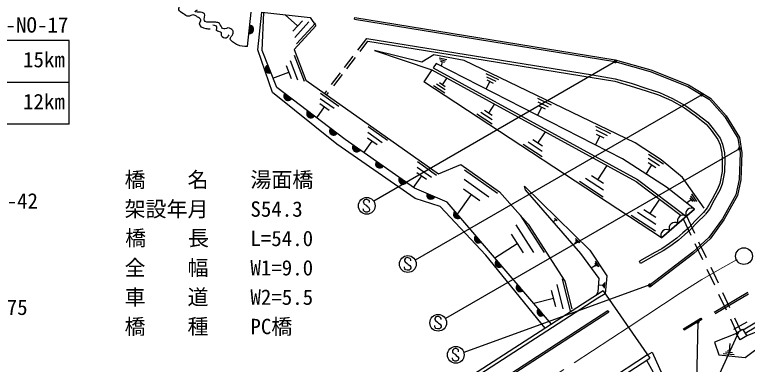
# Model space of a CAD drawing. Units: millimetres, scale not verified. Extents: x 40000 to 680000, y 20000 to 380000.
# Drawn here: x 86096 to 173466, y 276082 to 317770 of the extents above; entities that cross this region are included whole.
import ezdxf
from ezdxf.enums import TextEntityAlignment as Align

# ---------------------------------------------------------------- set-up
doc = ezdxf.new("R2010")
doc.units = ezdxf.units.MM
doc.header["$LTSCALE"] = 1000
doc.linetypes.add('CHAIN', pattern=[18.5, 12, -1.5, 3.5, -1.5])
for name, color, linetype, lineweight in [('M-BGD', 7, 'Continuous', 25), ('M-BMK', 2, 'CHAIN', 13), ('M-BMK-SRVR', 3, 'Continuous', 25), ('M-STR-STR3', 7, 'Continuous', 25), ('M-STR-STRC', 7, 'Continuous', 25)]:
    doc.layers.add(name, color=color, linetype=linetype, lineweight=lineweight)
doc.layers.add('M-STR-STR1', color=1, linetype='Continuous')
doc.styles.add('ＭＳ ゴシック', font='')
doc.styles.get('ＭＳ ゴシック').set_extended_font_data('MS Gothic')

# ---------------------------------------------------------------- blocks, each defined once
blk = doc.blocks.new('filled_dot')
at = {"color": 0, "linetype": 'Continuous', "lineweight": -2, "const_width": 1.25}
blk.add_lwpolyline([(-0.625, 0, 1), (0.625, 0, 1)], format="xyb", close=True, dxfattribs=at)

msp = doc.modelspace()

# ---------------------------------------------------------------- linework, layer by layer
at = {"layer": 'M-BGD'}
for p, q in [((113860, 313961), (114317, 318063)), ((115075, 313580), (115552, 318068)), ((115552, 318068), (121329, 317444)), ((115616, 313502), (115799, 318042)), ((118342, 317762), (119842, 316422)), ((121329, 317444), (122009, 316448)), ((126619, 317224), (126651, 317421)), ((126619, 317224), (157659, 312191)), ((126651, 317421), (157702, 312387)), ((120402, 317042), (119272, 315792)), ((122009, 316448), (119440, 313600)), ((121182, 316902), (119492, 315032)), ((121952, 316762), (119712, 314272)), ((127026, 313542), (128093, 314934)), ((127278, 313378), (128222, 314609)), ((128093, 314934), (154991, 310580)), ((128222, 314609), (154943, 310284)), ((116825, 308486), (115075, 313580)), ((117346, 309085), (115616, 313502)), ((119422, 312942), (120602, 309832)), ((119440, 313600), (120814, 309975)), ((125445, 311479), (126482, 312832)), ((134659, 312103), (129007, 313482)), ((129007, 313482), (135834, 311194)), ((136075, 313000), (134659, 312103)), ((139707, 312292), (136075, 313000)), ((118952, 312322), (119832, 309992)), ((125693, 311309), (126741, 312677)), ((136358, 311962), (135997, 311446)), ((158580, 300591), (136358, 311962)), ((136732, 312622), (137642, 312442)), ((136812, 312422), (137492, 312282)), ((136892, 312212), (137342, 312122)), ((137012, 311622), (137122, 312172)), ((160089, 302478), (139707, 312292)), ((157659, 312191), (161880, 311010)), ((157702, 312387), (161944, 311199)), ((118472, 311692), (119062, 310142)), ((135834, 311194), (134892, 309759)), ((135834, 311194), (160209, 297885)), ((135997, 311446), (160373, 298138)), ((161944, 311199), (166469, 309389)), ((116902, 310212), (118772, 310922)), ((123893, 309454), (124942, 310822)), ((124137, 309279), (125175, 310634)), ((137622, 310222), (137082, 309412)), ((142302, 310762), (143812, 310042)), ((142352, 310372), (143482, 309832)), ((154943, 310284), (157653, 309843)), ((154991, 310580), (157719, 310136)), ((161880, 311010), (166379, 309210)), ((120814, 309975), (136626, 298803)), ((163224, 291184), (134892, 309759)), ((137412, 308412), (136042, 309302)), ((137422, 308802), (136392, 309472)), ((137422, 309182), (136742, 309632)), ((142332, 308902), (142772, 309802)), ((142392, 309982), (143142, 309622)), ((157653, 309843), (159510, 309303)), ((157719, 310136), (159599, 309590)), ((159510, 309303), (161405, 308678)), ((159599, 309590), (161498, 308964)), ((166469, 309389), (169071, 307806)), ((124496, 302340), (116825, 308486)), ((125489, 302876), (117346, 309085)), ((122562, 308422), (124762, 306872)), ((123071, 308381), (123319, 308704)), ((123316, 308207), (123540, 308500)), ((161405, 308678), (162886, 308198)), ((161498, 308964), (162994, 308479)), ((162994, 308479), (164550, 307792)), ((166379, 309210), (168941, 307650)), ((122532, 307792), (124182, 306632)), ((148432, 307822), (150092, 307022)), ((162886, 308198), (164415, 307523)), ((164550, 307792), (166126, 306902)), ((168941, 307650), (170776, 305593)), ((169071, 307806), (170937, 305713)), ((122112, 305452), (123042, 306772)), ((122492, 307162), (123592, 306382)), ((143302, 307122), (142592, 306042)), ((148462, 305762), (148942, 306752)), ((148482, 307392), (149722, 306792)), ((148522, 306952), (149352, 306552)), ((164415, 307523), (165966, 306648)), ((166126, 306902), (167419, 305993)), ((143022, 304732), (141222, 305912)), ((143032, 305242), (141682, 306122)), ((143042, 305742), (142142, 306332)), ((165966, 306648), (167240, 305752)), ((167419, 305993), (168753, 304942)), ((167240, 305752), (168543, 304726)), ((168753, 304942), (169400, 304174)), ((170776, 305593), (172329, 303041)), ((170937, 305713), (172521, 303111)), ((128232, 304422), (130542, 302792)), ((155342, 304492), (157162, 303612)), ((168543, 304726), (169162, 303990)), ((169400, 304174), (170208, 303043)), ((128192, 303762), (129932, 302542)), ((149342, 303812), (148462, 302462)), ((155372, 302232), (155902, 303322)), ((155392, 304022), (156762, 303362)), ((155442, 303542), (156352, 303102)), ((169162, 303990), (169945, 302895)), ((133839, 295870), (124496, 302340)), ((133781, 297104), (125489, 302876)), ((127752, 301302), (128732, 302692)), ((128152, 303092), (129312, 302282)), ((149012, 301452), (147312, 302562)), ((149022, 302092), (147892, 302832)), ((163203, 300450), (160089, 302478)), ((169945, 302895), (170224, 302244)), ((170208, 303043), (170511, 302335)), ((170511, 302335), (170733, 301285)), ((172329, 303041), (172603, 301289)), ((172521, 303111), (172804, 301301)), ((148992, 300812), (146732, 302292)), ((170224, 302244), (170435, 301244)), ((163817, 297194), (158580, 300591)), ((161652, 300652), (163002, 299772)), ((161662, 301152), (163462, 299982)), ((170435, 301244), (170474, 300591)), ((170474, 300591), (170454, 299072)), ((170733, 301285), (170774, 300597)), ((170774, 300597), (170754, 299041)), ((172603, 301289), (172491, 298102)), ((172804, 301301), (172690, 298077)), ((134142, 300252), (136402, 298652)), ((136626, 298803), (139295, 299918)), ((139295, 299918), (143895, 296632)), ((156722, 299782), (155612, 298092)), ((161392, 298772), (162092, 299852)), ((161642, 300142), (162542, 299562)), ((165751, 298374), (163203, 300450)), ((134062, 298942), (135202, 298142)), ((134102, 299602), (135802, 298402)), ((139752, 299282), (143662, 296482)), ((170454, 299072), (170181, 297650)), ((170754, 299041), (170471, 297566)), ((133672, 297182), (134632, 298542)), ((139682, 298152), (142622, 296052)), ((156302, 296832), (154182, 298222)), ((156312, 297622), (154902, 298552)), ((160373, 298138), (166050, 293814)), ((168299, 294694), (165751, 298374)), ((172491, 298102), (172105, 296283)), ((172690, 298077), (172295, 296211)), ((137675, 295416), (133781, 297104)), ((146887, 297314), (154673, 289681)), ((146997, 296876), (146887, 297314)), ((156282, 296032), (153462, 297882)), ((160209, 297885), (165555, 293814)), ((167167, 294599), (163817, 297194)), ((170181, 297650), (169916, 296967)), ((170471, 297566), (170188, 296839)), ((138912, 293972), (140592, 296322)), ((139612, 297022), (141572, 295622)), ((143895, 296632), (147341, 292808)), ((153591, 289311), (146997, 296876)), ((166802, 296422), (167422, 295512)), ((169916, 296967), (169258, 295792)), ((170188, 296839), (169521, 295646)), ((172105, 296283), (170486, 293435)), ((172295, 296211), (170654, 293326)), ((136847, 294910), (133839, 295870)), ((150132, 280889), (137675, 295416)), ((162972, 295782), (161832, 294052)), ((166212, 295342), (166762, 295722)), ((166602, 295942), (166912, 295492)), ((166702, 296182), (167172, 295502)), ((169258, 295792), (168682, 294739)), ((169521, 295646), (168935, 294575)), ((142282, 289095), (136847, 294910)), ((162552, 293572), (161112, 294522)), ((163224, 291184), (167167, 294599)), ((167167, 294599), (163224, 291184)), ((168682, 294739), (168251, 294171)), ((168935, 294575), (168490, 293989)), ((146382, 293852), (149222, 289412)), ((162522, 291942), (159632, 293842)), ((162542, 292762), (160372, 294182)), ((166213, 293773), (167177, 291724)), ((168251, 294171), (167217, 293161)), ((168461, 293956), (167433, 292952)), ((145852, 292732), (147982, 289402)), ((147341, 292808), (151702, 286017)), ((150332, 293052), (150542, 293272)), ((150482, 293512), (150782, 293212)), ((150492, 293412), (150692, 293222)), ((150492, 293312), (150592, 293222)), ((165820, 293433), (166731, 291497)), ((167217, 293161), (166530, 292413)), ((167433, 292952), (166740, 292198)), ((170486, 293435), (168864, 291198)), ((170654, 293326), (169014, 291064)), ((166530, 292413), (165762, 291746)), ((166740, 292198), (165960, 291521)), ((145312, 291602), (146742, 289382)), ((152962, 291072), (153482, 290572)), ((165055, 291120), (164166, 290473)), ((165762, 291746), (165055, 291120)), ((165960, 291521), (165243, 290886)), ((168864, 291198), (166963, 289464)), ((169014, 291064), (167091, 289311)), ((143362, 288782), (146032, 290492)), ((152722, 290312), (153072, 290672)), ((152982, 290912), (153322, 290582)), ((152992, 290742), (153152, 290592)), ((164166, 290473), (163277, 289867)), ((164338, 290228), (163433, 289611)), ((165243, 290886), (164338, 290228)), ((167209, 290482), (168111, 288566)), ((167660, 290699), (168538, 288833)), ((155781, 286300), (153591, 289311)), ((154673, 289681), (156707, 286641)), ((162428, 289402), (160589, 288372)), ((166963, 289464), (161710, 285454)), ((167091, 289311), (161831, 285295)), ((163277, 289867), (162428, 289402)), ((163433, 289611), (162573, 289140)), ((149338, 280377), (142282, 289095)), ((155312, 288372), (155772, 287692)), ((160736, 288110), (160589, 288372)), ((162573, 289140), (160736, 288110)), ((154862, 287572), (155342, 287892)), ((155272, 287992), (155402, 287792)), ((155292, 288182), (155592, 287742)), ((169095, 287651), (169974, 285783)), ((156707, 286641), (156532, 284475)), ((168648, 287425), (169532, 285548)), ((151382, 286262), (152352, 282412)), ((151702, 286017), (152539, 282692)), ((155681, 284732), (155781, 286300)), ((156332, 285732), (156302, 285282)), ((156442, 285842), (156392, 285152)), ((156273, 284848), (110277, 255194)), ((150082, 284912), (150572, 282982)), ((150732, 285592), (151462, 282702)), ((155732, 285552), (156212, 285512)), ((156222, 285612), (156202, 285412)), ((156273, 284848), (161849, 276821)), ((161831, 285295), (161710, 285454)), ((155651, 283972), (110493, 254857)), ((155434, 284308), (155681, 284732)), ((156532, 284475), (155651, 283972)), ((169510, 282309), (173517, 284679)), ((169612, 282136), (173614, 284504)), ((170046, 284455), (170931, 282575)), ((170515, 284634), (171354, 282850)), ((148012, 283362), (150332, 283952)), ((177954, 283145), (172978, 280150)), ((156842, 282455), (111984, 253467)), ((156950, 282287), (112092, 253299)), ((156842, 282455), (156950, 282287)), ((178172, 282751), (173210, 279764)), ((173224, 276907), (180405, 282336)), ((180405, 282336), (173387, 279474)), ((165843, 280313), (167932, 281589)), ((168036, 281418), (165947, 280142)), ((167932, 281589), (168036, 281418)), ((171441, 281493), (172213, 279853)), ((171931, 281626), (172643, 280114)), ((171856, 280270), (173457, 281140)), ((165947, 280142), (165843, 280313)), ((172154, 279773), (169547, 278716)), ((172134, 279806), (172904, 280272)), ((172618, 279008), (172134, 279806)), ((172904, 280272), (173387, 279474)), ((169547, 278716), (170072, 277198)), ((173387, 279474), (172618, 279008)), ((171362, 278572), (171282, 277682)), ((137391, 261574), (161577, 277241)), ((161563, 277232), (162130, 277534)), ((162130, 277534), (165745, 269442)), ((170072, 277198), (173224, 276907)), ((171882, 277232), (170602, 277352)), ((171682, 277452), (170842, 277522)), ((171472, 277662), (171082, 277692)), ((137666, 261156), (161849, 276821)), ((161451, 276564), (165334, 269524))]:
    msp.add_line(p, q, dxfattribs=at)
for centre, radius, start, end in [((114089, 316012), 500, 263.6379, 83.6379), ((114089, 316012), 500, 263.6379, 83.6379), ((114089, 316012), 450, 263.6379, 83.6379), ((114089, 316012), 400, 263.6379, 83.6379), ((114089, 316012), 350, 263.6379, 83.6379), ((114089, 316012), 300, 263.6379, 83.6379), ((114089, 316012), 250, 263.6379, 83.6379), ((114089, 316012), 200, 263.6379, 83.6379), ((114089, 316012), 150, 263.6379, 83.6379), ((114089, 316012), 100, 263.6379, 83.6379), ((114089, 316012), 50, 263.6379, 83.6379), ((116481, 311293), 500, 111.39053, 291.39053), ((116481, 311293), 500, 111.39053, 291.39053), ((116481, 311293), 450, 111.39053, 291.39053), ((116481, 311293), 400, 111.39053, 291.39053), ((116481, 311293), 350, 111.39053, 291.39053), ((116481, 311293), 300, 111.39053, 291.39053), ((116481, 311293), 250, 111.39053, 291.39053), ((116481, 311293), 200, 111.39053, 291.39053), ((116481, 311293), 150, 111.39053, 291.39053), ((116481, 311293), 100, 111.39053, 291.39053), ((116481, 311293), 50, 111.39053, 291.39053), ((118703, 308050), 500, 142.67448, 322.67448), ((118703, 308050), 500, 142.67448, 322.67448), ((118703, 308050), 450, 142.67448, 322.67448), ((118703, 308050), 400, 142.67448, 322.67448), ((118703, 308050), 350, 142.67448, 322.67448), ((118703, 308050), 300, 142.67448, 322.67448), ((118703, 308050), 250, 142.67448, 322.67448), ((118703, 308050), 200, 142.67448, 322.67448), ((118703, 308050), 150, 142.67448, 322.67448), ((118703, 308050), 100, 142.67448, 322.67448), ((118703, 308050), 50, 142.67448, 322.67448), ((121418, 305980), 500, 142.67448, 322.67448), ((121418, 305980), 500, 142.67448, 322.67448), ((121418, 305980), 450, 142.67448, 322.67448), ((121418, 305980), 400, 142.67448, 322.67448), ((121418, 305980), 350, 142.67448, 322.67448), ((121418, 305980), 300, 142.67448, 322.67448), ((121418, 305980), 250, 142.67448, 322.67448), ((121418, 305980), 200, 142.67448, 322.67448), ((121418, 305980), 150, 142.67448, 322.67448), ((121418, 305980), 100, 142.67448, 322.67448), ((121418, 305980), 50, 142.67448, 322.67448), ((124132, 303911), 500, 142.67448, 322.67448), ((124132, 303911), 500, 142.67448, 322.67448), ((124132, 303911), 450, 142.67448, 322.67448), ((124132, 303911), 400, 142.67448, 322.67448), ((124132, 303911), 350, 142.67448, 322.67448), ((124132, 303911), 300, 142.67448, 322.67448), ((124132, 303911), 250, 142.67448, 322.67448), ((124132, 303911), 200, 142.67448, 322.67448), ((124132, 303911), 150, 142.67448, 322.67448), ((124132, 303911), 100, 142.67448, 322.67448), ((124132, 303911), 50, 142.67448, 322.67448), ((126871, 301914), 500, 145.16074, 325.16074), ((126871, 301914), 500, 145.16074, 325.16074), ((126871, 301914), 450, 145.16074, 325.16074), ((126871, 301914), 400, 145.16074, 325.16074), ((126871, 301914), 350, 145.16074, 325.16074), ((126871, 301914), 300, 145.16074, 325.16074), ((126871, 301914), 250, 145.16074, 325.16074), ((126871, 301914), 200, 145.16074, 325.16074), ((126871, 301914), 150, 145.16074, 325.16074), ((126871, 301914), 100, 145.16074, 325.16074), ((126871, 301914), 50, 145.16074, 325.16074), ((129635, 299990), 500, 145.16074, 325.16074), ((129635, 299990), 500, 145.16074, 325.16074), ((129635, 299990), 450, 145.16074, 325.16074), ((129635, 299990), 400, 145.16074, 325.16074), ((129635, 299990), 350, 145.16074, 325.16074), ((129635, 299990), 300, 145.16074, 325.16074), ((129635, 299990), 250, 145.16074, 325.16074), ((129635, 299990), 200, 145.16074, 325.16074), ((129635, 299990), 150, 145.16074, 325.16074), ((129635, 299990), 100, 145.16074, 325.16074), ((129635, 299990), 50, 145.16074, 325.16074), ((132399, 298066), 500, 145.16074, 325.16074), ((132399, 298066), 500, 145.16074, 325.16074), ((132399, 298066), 450, 145.16074, 325.16074), ((132399, 298066), 400, 145.16074, 325.16074), ((132399, 298066), 350, 145.16074, 325.16074), ((132399, 298066), 300, 145.16074, 325.16074), ((132399, 298066), 250, 145.16074, 325.16074), ((132399, 298066), 200, 145.16074, 325.16074), ((132399, 298066), 150, 145.16074, 325.16074), ((132399, 298066), 100, 145.16074, 325.16074), ((132399, 298066), 50, 145.16074, 325.16074), ((135728, 296260), 500, 156.5549, 336.5549), ((135728, 296260), 500, 156.5549, 336.5549), ((135728, 296260), 450, 156.5549, 336.5549), ((135728, 296260), 400, 156.5549, 336.5549), ((135728, 296260), 350, 156.5549, 336.5549), ((135728, 296260), 300, 156.5549, 336.5549), ((135728, 296260), 250, 156.5549, 336.5549), ((135728, 296260), 200, 156.5549, 336.5549), ((135728, 296260), 150, 156.5549, 336.5549), ((135728, 296260), 100, 156.5549, 336.5549), ((135728, 296260), 50, 156.5549, 336.5549), ((166788, 294040), 675, 55.92626, 205.86684), ((138920, 293963), 500, 130.61494, 310.61494), ((138920, 293963), 500, 130.61494, 310.61494), ((138920, 293963), 450, 130.61494, 310.61494), ((138920, 293963), 400, 130.61494, 310.61494), ((138920, 293963), 350, 130.61494, 310.61494), ((138920, 293963), 300, 130.61494, 310.61494), ((138920, 293963), 250, 130.61494, 310.61494), ((138920, 293963), 200, 130.61494, 310.61494), ((138920, 293963), 150, 130.61494, 310.61494), ((138920, 293963), 100, 130.61494, 310.61494), ((138920, 293963), 50, 130.61494, 310.61494), ((165803, 293186), 675, 55.92626, 205.86684), ((164817, 292333), 675, 55.92626, 205.86684), ((163831, 291479), 675, 55.92626, 205.86684), ((141412, 291058), 500, 130.61494, 310.61494), ((141412, 291058), 500, 130.61494, 310.61494), ((141412, 291058), 450, 130.61494, 310.61494), ((141412, 291058), 400, 130.61494, 310.61494), ((141412, 291058), 350, 130.61494, 310.61494), ((141412, 291058), 300, 130.61494, 310.61494), ((141412, 291058), 250, 130.61494, 310.61494), ((141412, 291058), 200, 130.61494, 310.61494), ((141412, 291058), 150, 130.61494, 310.61494), ((141412, 291058), 100, 130.61494, 310.61494), ((141412, 291058), 50, 130.61494, 310.61494), ((143903, 288153), 500, 130.61494, 310.61494), ((143903, 288153), 500, 130.61494, 310.61494), ((143903, 288153), 450, 130.61494, 310.61494), ((143903, 288153), 400, 130.61494, 310.61494), ((143903, 288153), 350, 130.61494, 310.61494), ((143903, 288153), 300, 130.61494, 310.61494), ((143903, 288153), 250, 130.61494, 310.61494), ((143903, 288153), 200, 130.61494, 310.61494), ((143903, 288153), 150, 130.61494, 310.61494), ((143903, 288153), 100, 130.61494, 310.61494), ((143903, 288153), 50, 130.61494, 310.61494), ((146395, 285247), 500, 130.61494, 310.61494), ((146395, 285247), 500, 130.61494, 310.61494), ((146395, 285247), 450, 130.61494, 310.61494), ((146395, 285247), 400, 130.61494, 310.61494), ((146395, 285247), 350, 130.61494, 310.61494), ((146395, 285247), 300, 130.61494, 310.61494), ((146395, 285247), 250, 130.61494, 310.61494), ((146395, 285247), 200, 130.61494, 310.61494), ((146395, 285247), 150, 130.61494, 310.61494), ((146395, 285247), 100, 130.61494, 310.61494), ((146395, 285247), 50, 130.61494, 310.61494), ((148886, 282342), 500, 130.61494, 310.61494), ((148886, 282342), 500, 130.61494, 310.61494), ((148886, 282342), 450, 130.61494, 310.61494), ((148886, 282342), 400, 130.61494, 310.61494), ((148886, 282342), 350, 130.61494, 310.61494), ((148886, 282342), 300, 130.61494, 310.61494), ((148886, 282342), 250, 130.61494, 310.61494), ((148886, 282342), 200, 130.61494, 310.61494), ((148886, 282342), 150, 130.61494, 310.61494), ((148886, 282342), 100, 130.61494, 310.61494), ((148886, 282342), 50, 130.61494, 310.61494)]:
    msp.add_arc(centre, radius, start, end, dxfattribs=at)
for points, knots in [([(109400, 316042), (109248, 316047), (109095, 316052), (108918, 316090), (108565, 316165), (108114, 316366), (108146, 316669), (108163, 316827), (108311, 317012), (108291, 317151), (108270, 317293), (108074, 317386), (107905, 317489), (107713, 317605), (107555, 317732), (107374, 317730), (107190, 317727), (106982, 317589), (106796, 317585), (106594, 317581), (106418, 317736), (106217, 317875), (105994, 318028), (105740, 318160), (105686, 318357), (105642, 318520), (105736, 318728), (105831, 318936)], [0, 0, 0, 0, 1, 1, 1, 2, 2, 2, 3, 3, 3, 4, 4, 4, 5, 5, 5, 6, 6, 6, 7, 7, 7, 8, 8, 8, 9, 9, 9, 9]), ([(111523, 316186), (111283, 316113), (111043, 316040), (110896, 316138), (110733, 316246), (110683, 316563), (110510, 316717), (110396, 316818), (110228, 316849), (110076, 316862), (109866, 316880), (109685, 316865), (109449, 316862), (109167, 316857), (108807, 316868), (108725, 317055), (108635, 317259), (108879, 317675), (108725, 317875), (108510, 318154), (107518, 318012), (107616, 318164), (107645, 318210), (107775, 318284), (107905, 318357)], [0, 0, 0, 0, 1, 1, 1, 2, 2, 2, 3, 3, 3, 4, 4, 4, 5, 5, 5, 6, 6, 6, 7, 7, 7, 8, 8, 8, 8]), ([(111619, 315366), (111549, 315199), (111478, 315032), (111330, 314981), (111131, 314911), (110791, 315049), (110751, 315270), (110730, 315385), (110790, 315524), (110751, 315608), (110676, 315769), (110235, 315731), (110172, 315897), (110134, 315997), (110233, 316170), (110220, 316283), (110203, 316440), (109970, 316482), (109738, 316524)], [0, 0, 0, 0, 1, 1, 1, 2, 2, 2, 3, 3, 3, 4, 4, 4, 5, 5, 5, 6, 6, 6, 6]), ([(113860, 313961), (113444, 313986), (113029, 314011), (112680, 314161), (112516, 314231), (112368, 314328), (112198, 314450), (112023, 314576), (111825, 314727), (111812, 314884), (111798, 315059), (112012, 315240), (112101, 315463), (112161, 315612), (112165, 315781), (112101, 315897), (112007, 316070), (111765, 316128), (111523, 316186)], [0, 0, 0, 0, 1, 1, 1, 2, 2, 2, 3, 3, 3, 4, 4, 4, 5, 5, 5, 6, 6, 6, 6])]:
    msp.add_open_spline(points, degree=3, knots=knots, dxfattribs=at)
at = {"layer": 'M-BMK'}
for p, q in [((170183, 287414), (172250, 288581)), ((168025, 286188), (170183, 287414)), ((165475, 284569), (168025, 286188)), ((159393, 280572), (165475, 284569)), ((90888, 235793), (159393, 280572))]:
    msp.add_line(p, q, dxfattribs=at)
at = {"layer": 'M-BMK-SRVR'}
msp.add_circle((173064, 288986), 1000, dxfattribs=at)
at = {"layer": 'M-STR-STR3'}
msp.add_line((172434, 279988), (160102, 252894), dxfattribs=at)
at = {"layer": 'M-STR-STRC'}
for p, q in [((92596, 314707), (74642, 314707)), ((92596, 309682), (92596, 314707)), ((157728, 312172), (128911, 295535)), ((74642, 309707), (92596, 309707)), ((92596, 304707), (92596, 309682)), ((168022, 308210), (133875, 288495)), ((92596, 304707), (74642, 304707)), ((172527, 301774), (137473, 281535)), ((127796, 295675), (127672, 295491)), ((127672, 295491), (127675, 295359)), ((127675, 295359), (127738, 295230)), ((127988, 295741), (127796, 295675)), ((128109, 295739), (127988, 295741)), ((128360, 295620), (128109, 295739)), ((128423, 295489), (128360, 295620)), ((128423, 295359), (128423, 295489)), ((127675, 294512), (127672, 294633)), ((127714, 294409), (127675, 294512)), ((127738, 295230), (127994, 295049)), ((127994, 295049), (128123, 294917)), ((128123, 294917), (128302, 294801)), ((128302, 294801), (128428, 294601)), ((128423, 294490), (128362, 294359)), ((128428, 294601), (128423, 294490)), ((127799, 294298), (127714, 294409)), ((127986, 294238), (127799, 294298)), ((128120, 294238), (127986, 294238)), ((128220, 294267), (128120, 294238)), ((128362, 294359), (128220, 294267)), ((132702, 288736), (132578, 288552)), ((132578, 288552), (132581, 288420)), ((132581, 288420), (132644, 288291)), ((132894, 288802), (132702, 288736)), ((133015, 288799), (132894, 288802)), ((133265, 288681), (133015, 288799)), ((133328, 288549), (133265, 288681)), ((133328, 288420), (133328, 288549)), ((132581, 287572), (132578, 287693)), ((132620, 287469), (132581, 287572)), ((132704, 287359), (132620, 287469)), ((132644, 288291), (132899, 288109)), ((132899, 288109), (133028, 287977)), ((133028, 287977), (133207, 287862)), ((133207, 287862), (133334, 287661)), ((133328, 287551), (133268, 287419)), ((133334, 287661), (133328, 287551)), ((132891, 287298), (132704, 287359)), ((133026, 287298), (132891, 287298)), ((133126, 287327), (133026, 287298)), ((133268, 287419), (133126, 287327)), ((161828, 285544), (139662, 277477)), ((136321, 281736), (136197, 281552)), ((136197, 281552), (136200, 281420)), ((136200, 281420), (136263, 281291)), ((136513, 281802), (136321, 281736)), ((136634, 281800), (136513, 281802)), ((136885, 281681), (136634, 281800)), ((136948, 281549), (136885, 281681)), ((136948, 281420), (136948, 281549)), ((136200, 280572), (136197, 280694)), ((136239, 280470), (136200, 280572)), ((136324, 280359), (136239, 280470)), ((136263, 281291), (136519, 281110)), ((136519, 281110), (136648, 280978)), ((136648, 280978), (136827, 280862)), ((136827, 280862), (136953, 280662)), ((136948, 280551), (136887, 280420)), ((136953, 280662), (136948, 280551)), ((167566, 281131), (167409, 273970)), ((136511, 280299), (136324, 280359)), ((136645, 280299), (136511, 280299)), ((136745, 280328), (136645, 280299)), ((136887, 280420), (136745, 280328)), ((138415, 277908), (138291, 277723)), ((138607, 277974), (138415, 277908)), ((138728, 277971), (138607, 277974)), ((138978, 277852), (138728, 277971)), ((139042, 277721), (138978, 277852)), ((138291, 277723), (138294, 277592)), ((138294, 277592), (138357, 277463)), ((138357, 277463), (138612, 277281)), ((138612, 277281), (138741, 277149)), ((138741, 277149), (138921, 277033)), ((138921, 277033), (139047, 276833)), ((139042, 277592), (139042, 277721)), ((138294, 276744), (138291, 276865)), ((138333, 276641), (138294, 276744)), ((138418, 276530), (138333, 276641)), ((138605, 276470), (138418, 276530)), ((138739, 276470), (138605, 276470)), ((138839, 276499), (138739, 276470)), ((138981, 276591), (138839, 276499)), ((139042, 276723), (138981, 276591)), ((139047, 276833), (139042, 276723))]:
    msp.add_line(p, q, dxfattribs=at)
for centre in [(128080, 294979), (132985, 288039), (136605, 281039), (138698, 277211)]:
    msp.add_circle(centre, 1000, dxfattribs=at)

# ---------------------------------------------------------------- block references
at = {"layer": 'M-STR-STRC', "xscale": 160, "yscale": 160}
for p, rotation in [((157728, 312172), 210), ((168022, 308210), 210), ((172527, 301774), 210), ((161828, 285544), 200), ((167566, 281131), 268.7)]:
    msp.add_blockref('filled_dot', p, dxfattribs=dict(at, rotation=rotation))

# ---------------------------------------------------------------- texts
at = {"layer": 'M-STR-STR1', "style": 'ＭＳ ゴシック'}
for s, p in [('橋\u3000\u3000名', (99207, 296628)), ('湯面橋', (114207, 296628)), ('架設年月', (99207, 293128)), ('S54.3', (114207, 293128)), ('橋\u3000  長', (99275, 289679)), ('L=54.0', (114207, 289628)), ('全\u3000\u3000幅', (99207, 286128)), ('W1=9.0', (114207, 286128)), ('車\u3000\u3000道', (99207, 282628)), ('W2=5.5', (114207, 282628)), ('橋\u3000\u3000種', (99207, 279128)), ('PC橋', (114207, 279128))]:
    msp.add_text(s, height=1833, dxfattribs=at).set_placement(p, align=Align.BOTTOM_LEFT)
at = {"layer": 'M-STR-STRC', "style": 'ＭＳ ゴシック'}
for s, p in [('105-NO-17', (81273, 315079)), ('15km', (87096, 310945)), ('12km', (87096, 305945)), ('118-2-NO-42', (75162, 294106)), ('警戒-NO-75', (75162, 281419))]:
    msp.add_text(s, height=1833, dxfattribs=at).set_placement(p, align=Align.BOTTOM_LEFT)

doc.saveas('drawing.dxf')
